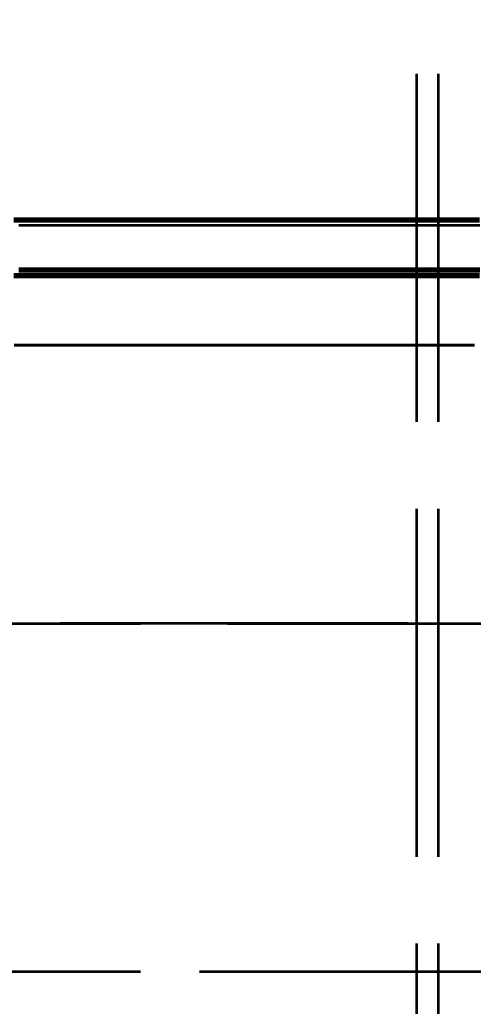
# Model space of a CAD drawing. Header units: millimetres. Extents: x 0 to 2382, y 0 to 420.
# Drawn here: x 156.02 to 161.24, y 281.31 to 292.65 of the extents above; entities that cross this region are included whole.
import ezdxf

# ---------------------------------------------------------------- set-up
doc = ezdxf.new("R2010")
doc.units = ezdxf.units.MM
doc.linetypes.add('IRAM-E-TRAZOS', pattern=[5, 4, -1])
for name, color, linetype, lineweight in [('01-VISIBLE', 7, 'CONTINUOUS', 70), ('02-OCULTA', 4, 'IRAM-E-TRAZOS', 35), ('04-COTA', 3, 'CONTINUOUS', 18)]:
    doc.layers.add(name, color=color, linetype=linetype, lineweight=lineweight)
doc.styles.add('ISO3098', font='isocpeur.ttf')
doc.dimstyles.new('FLAMA-IRAM', dxfattribs={"dimtxt": 3.5, "dimasz": 3.5, "dimexe": 2, "dimexo": 1.5, "dimgap": 1, "dimtad": 1, "dimdec": 1, "dimtxsty": 'ISO3098', "dimblk": 'IRAM_FLECHA', "dimblk1": 'IRAM_FLECHA', "dimblk2": 'IRAM_FLECHA', "dimcen": 2.5, "dimclrd": 256, "dimclre": 256, "dimclrt": 256, "dimazin": 3, "dimtfac": 1, "dimtmove": 0, "dimatfit": 3, "dimlwd": 18, "dimlwe": 18})

# ---------------------------------------------------------------- blocks, each defined once
blk = doc.blocks.new('IRAM_FLECHA')
blk.add_solid([(0, 0), (-1, 0.125), (-1, -0.125)])

msp = doc.modelspace()

# ---------------------------------------------------------------- linework, layer by layer
at = {"layer": '01-VISIBLE'}
for points in [[(155.951, 290.349), (156.031, 290.349), (156.111, 290.349), (156.191, 290.349), (156.271, 290.349), (156.351, 290.349), (156.431, 290.349), (156.511, 290.349), (156.591, 290.349), (156.671, 290.349), (156.751, 290.349), (156.831, 290.349), (156.911, 290.349), (156.991, 290.349), (157.071, 290.349), (157.151, 290.349), (157.231, 290.349), (157.311, 290.349), (157.391, 290.349), (157.471, 290.349), (157.551, 290.349), (157.631, 290.349), (157.711, 290.349), (157.791, 290.349), (157.871, 290.349), (157.951, 290.349), (158.031, 290.349), (158.111, 290.349), (158.191, 290.349), (158.271, 290.349), (158.351, 290.349), (158.431, 290.349), (158.511, 290.349), (158.591, 290.349), (158.671, 290.349), (158.751, 290.349), (158.831, 290.349), (158.911, 290.349), (158.991, 290.349), (159.071, 290.349), (159.151, 290.349), (159.231, 290.349), (159.311, 290.349), (159.391, 290.349), (159.471, 290.349), (159.551, 290.349), (159.631, 290.349), (159.711, 290.349), (159.791, 290.349), (159.871, 290.349), (159.951, 290.349), (160.031, 290.349), (160.111, 290.349), (160.191, 290.349), (160.271, 290.349), (160.351, 290.349), (160.431, 290.349), (160.511, 290.349), (160.591, 290.349), (160.671, 290.349), (160.751, 290.349), (160.831, 290.349), (160.911, 290.349), (160.991, 290.349), (161.071, 290.349), (161.151, 290.349), (161.231, 290.349), (161.311, 290.349)], [(156.009, 289.773), (156.088, 289.773), (156.168, 289.773), (156.247, 289.773), (156.326, 289.773), (156.405, 289.773), (156.484, 289.773), (156.564, 289.773), (156.643, 289.773), (156.722, 289.773), (156.801, 289.773), (156.88, 289.773), (156.96, 289.773), (157.039, 289.773), (157.118, 289.773), (157.197, 289.773), (157.276, 289.773), (157.356, 289.773), (157.435, 289.773), (157.514, 289.773), (157.593, 289.773), (157.672, 289.773), (157.752, 289.773), (157.831, 289.773), (157.91, 289.773), (157.989, 289.773), (158.068, 289.773), (158.148, 289.773), (158.227, 289.773), (158.306, 289.773), (158.385, 289.773), (158.464, 289.773), (158.544, 289.773), (158.623, 289.773), (158.702, 289.773), (158.781, 289.773), (158.86, 289.773), (158.94, 289.773), (159.019, 289.773), (159.098, 289.773), (159.177, 289.773), (159.256, 289.773), (159.336, 289.773), (159.415, 289.773), (159.494, 289.773), (159.573, 289.773), (159.652, 289.773), (159.732, 289.773), (159.811, 289.773), (159.89, 289.773), (159.969, 289.773), (160.048, 289.773), (160.128, 289.773), (160.207, 289.773), (160.286, 289.773), (160.365, 289.773), (160.444, 289.773), (160.524, 289.773), (160.603, 289.773), (160.682, 289.773), (160.761, 289.773), (160.84, 289.773), (160.92, 289.773), (160.999, 289.773), (161.078, 289.773), (161.157, 289.773), (161.236, 289.773), (161.316, 289.773)], [(155.951, 289.709), (156.031, 289.709), (156.111, 289.709), (156.191, 289.709), (156.271, 289.709), (156.351, 289.709), (156.431, 289.709), (156.511, 289.709), (156.591, 289.709), (156.671, 289.709), (156.751, 289.709), (156.831, 289.709), (156.911, 289.709), (156.991, 289.709), (157.071, 289.709), (157.151, 289.709), (157.231, 289.709), (157.311, 289.709), (157.391, 289.709), (157.471, 289.709), (157.551, 289.709), (157.631, 289.709), (157.711, 289.709), (157.791, 289.709), (157.871, 289.709), (157.951, 289.709), (158.031, 289.709), (158.111, 289.709), (158.191, 289.709), (158.271, 289.709), (158.351, 289.709), (158.431, 289.709), (158.511, 289.709), (158.591, 289.709), (158.671, 289.709), (158.751, 289.709), (158.831, 289.709), (158.911, 289.709), (158.991, 289.709), (159.071, 289.709), (159.151, 289.709), (159.231, 289.709), (159.311, 289.709), (159.391, 289.709), (159.471, 289.709), (159.551, 289.709), (159.631, 289.709), (159.711, 289.709), (159.791, 289.709), (159.871, 289.709), (159.951, 289.709), (160.031, 289.709), (160.111, 289.709), (160.191, 289.709), (160.271, 289.709), (160.351, 289.709), (160.431, 289.709), (160.511, 289.709), (160.591, 289.709), (160.671, 289.709), (160.751, 289.709), (160.831, 289.709), (160.911, 289.709), (160.991, 289.709), (161.071, 289.709), (161.151, 289.709), (161.231, 289.709), (161.311, 289.709)]]:
    msp.add_lwpolyline(points, dxfattribs=at)
at = {"layer": '02-OCULTA'}
for p, q in [((160.591, 218.029), (160.591, 301.976)), ((160.841, 218.029), (160.841, 301.976)), ((170.491, 285.709), (153.091, 285.709)), ((153.411, 285.709), (170.171, 285.709)), ((153.091, 281.709), (170.491, 281.709)), ((153.411, 281.709), (170.171, 281.709))]:
    msp.add_line(p, q, dxfattribs=at)
for points in [[(161.311, 290.349), (161.231, 290.349), (161.151, 290.349), (161.071, 290.349), (160.991, 290.349), (160.911, 290.349), (160.831, 290.349), (160.751, 290.349), (160.671, 290.349), (160.591, 290.349), (160.511, 290.349), (160.431, 290.349), (160.351, 290.349), (160.271, 290.349), (160.191, 290.349), (160.111, 290.349), (160.031, 290.349), (159.951, 290.349), (159.871, 290.349), (159.791, 290.349), (159.711, 290.349), (159.631, 290.349), (159.551, 290.349), (159.471, 290.349), (159.391, 290.349), (159.311, 290.349), (159.231, 290.349), (159.151, 290.349), (159.071, 290.349), (158.991, 290.349), (158.911, 290.349), (158.831, 290.349), (158.751, 290.349), (158.671, 290.349), (158.591, 290.349), (158.511, 290.349), (158.431, 290.349), (158.351, 290.349), (158.271, 290.349), (158.191, 290.349), (158.111, 290.349), (158.031, 290.349), (157.951, 290.349), (157.871, 290.349), (157.791, 290.349), (157.711, 290.349), (157.631, 290.349), (157.551, 290.349), (157.471, 290.349), (157.391, 290.349), (157.311, 290.349), (157.231, 290.349), (157.151, 290.349), (157.071, 290.349), (156.991, 290.349), (156.911, 290.349), (156.831, 290.349), (156.751, 290.349), (156.671, 290.349), (156.591, 290.349), (156.511, 290.349), (156.431, 290.349), (156.351, 290.349), (156.271, 290.349), (156.191, 290.349), (156.111, 290.349), (156.031, 290.349), (155.951, 290.349)], [(161.242, 290.349), (161.164, 290.349), (161.085, 290.349), (161.007, 290.349), (160.928, 290.349), (160.85, 290.349), (160.772, 290.349), (160.693, 290.349), (160.615, 290.349), (160.536, 290.349), (160.458, 290.349), (160.38, 290.349), (160.301, 290.349), (160.223, 290.349), (160.144, 290.349), (160.066, 290.349), (159.988, 290.349), (159.909, 290.349), (159.831, 290.349), (159.752, 290.349), (159.674, 290.349), (159.596, 290.349), (159.517, 290.349), (159.439, 290.349), (159.36, 290.349), (159.282, 290.349), (159.204, 290.349), (159.125, 290.349), (159.047, 290.349), (158.968, 290.349), (158.89, 290.349), (158.812, 290.349), (158.733, 290.349), (158.655, 290.349), (158.576, 290.349), (158.498, 290.349), (158.42, 290.349), (158.341, 290.349), (158.263, 290.349), (158.184, 290.349), (158.106, 290.349), (158.028, 290.349), (157.949, 290.349), (157.871, 290.349), (157.792, 290.349), (157.714, 290.349), (157.636, 290.349), (157.557, 290.349), (157.479, 290.349), (157.4, 290.349), (157.322, 290.349), (157.244, 290.349), (157.165, 290.349), (157.087, 290.349), (157.008, 290.349), (156.93, 290.349), (156.852, 290.349), (156.773, 290.349), (156.695, 290.349), (156.616, 290.349), (156.538, 290.349), (156.46, 290.349), (156.381, 290.349), (156.303, 290.349), (156.224, 290.349), (156.146, 290.349), (156.068, 290.349), (155.989, 290.349)], [(155.989, 290.349), (156.068, 290.349), (156.146, 290.349), (156.224, 290.349), (156.303, 290.349), (156.381, 290.349), (156.46, 290.349), (156.538, 290.349), (156.616, 290.349), (156.695, 290.349), (156.773, 290.349), (156.852, 290.349), (156.93, 290.349), (157.008, 290.349), (157.087, 290.349), (157.165, 290.349), (157.244, 290.349), (157.322, 290.349), (157.4, 290.349), (157.479, 290.349), (157.557, 290.349), (157.636, 290.349), (157.714, 290.349), (157.792, 290.349), (157.871, 290.349), (157.949, 290.349), (158.028, 290.349), (158.106, 290.349), (158.184, 290.349), (158.263, 290.349), (158.341, 290.349), (158.42, 290.349), (158.498, 290.349), (158.576, 290.349), (158.655, 290.349), (158.733, 290.349), (158.812, 290.349), (158.89, 290.349), (158.968, 290.349), (159.047, 290.349), (159.125, 290.349), (159.204, 290.349), (159.282, 290.349), (159.36, 290.349), (159.439, 290.349), (159.517, 290.349), (159.596, 290.349), (159.674, 290.349), (159.752, 290.349), (159.831, 290.349), (159.909, 290.349), (159.988, 290.349), (160.066, 290.349), (160.144, 290.349), (160.223, 290.349), (160.301, 290.349), (160.38, 290.349), (160.458, 290.349), (160.536, 290.349), (160.615, 290.349), (160.693, 290.349), (160.772, 290.349), (160.85, 290.349), (160.928, 290.349), (161.007, 290.349), (161.085, 290.349), (161.164, 290.349), (161.242, 290.349)], [(161.316, 290.285), (161.236, 290.285), (161.157, 290.285), (161.078, 290.285), (160.999, 290.285), (160.92, 290.285), (160.84, 290.285), (160.761, 290.285), (160.682, 290.285), (160.603, 290.285), (160.524, 290.285), (160.444, 290.285), (160.365, 290.285), (160.286, 290.285), (160.207, 290.285), (160.128, 290.285), (160.048, 290.285), (159.969, 290.285), (159.89, 290.285), (159.811, 290.285), (159.732, 290.285), (159.652, 290.285), (159.573, 290.285), (159.494, 290.285), (159.415, 290.285), (159.336, 290.285), (159.256, 290.285), (159.177, 290.285), (159.098, 290.285), (159.019, 290.285), (158.94, 290.285), (158.86, 290.285), (158.781, 290.285), (158.702, 290.285), (158.623, 290.285), (158.544, 290.285), (158.464, 290.285), (158.385, 290.285), (158.306, 290.285), (158.227, 290.285), (158.148, 290.285), (158.068, 290.285), (157.989, 290.285), (157.91, 290.285), (157.831, 290.285), (157.752, 290.285), (157.672, 290.285), (157.593, 290.285), (157.514, 290.285), (157.435, 290.285), (157.356, 290.285), (157.276, 290.285), (157.197, 290.285), (157.118, 290.285), (157.039, 290.285), (156.96, 290.285), (156.88, 290.285), (156.801, 290.285), (156.722, 290.285), (156.643, 290.285), (156.564, 290.285), (156.484, 290.285), (156.405, 290.285), (156.326, 290.285), (156.247, 290.285), (156.168, 290.285), (156.088, 290.285), (156.009, 290.285)], [(161.316, 290.285), (161.236, 290.285), (161.157, 290.285), (161.078, 290.285), (160.999, 290.285), (160.92, 290.285), (160.84, 290.285), (160.761, 290.285), (160.682, 290.285), (160.603, 290.285), (160.524, 290.285), (160.444, 290.285), (160.365, 290.285), (160.286, 290.285), (160.207, 290.285), (160.128, 290.285), (160.048, 290.285), (159.969, 290.285), (159.89, 290.285), (159.811, 290.285), (159.732, 290.285), (159.652, 290.285), (159.573, 290.285), (159.494, 290.285), (159.415, 290.285), (159.336, 290.285), (159.256, 290.285), (159.177, 290.285), (159.098, 290.285), (159.019, 290.285), (158.94, 290.285), (158.86, 290.285), (158.781, 290.285), (158.702, 290.285), (158.623, 290.285), (158.544, 290.285), (158.464, 290.285), (158.385, 290.285), (158.306, 290.285), (158.227, 290.285), (158.148, 290.285), (158.068, 290.285), (157.989, 290.285), (157.91, 290.285), (157.831, 290.285), (157.752, 290.285), (157.672, 290.285), (157.593, 290.285), (157.514, 290.285), (157.435, 290.285), (157.356, 290.285), (157.276, 290.285), (157.197, 290.285), (157.118, 290.285), (157.039, 290.285), (156.96, 290.285), (156.88, 290.285), (156.801, 290.285), (156.722, 290.285), (156.643, 290.285), (156.564, 290.285), (156.484, 290.285), (156.405, 290.285), (156.326, 290.285), (156.247, 290.285), (156.168, 290.285), (156.088, 290.285), (156.009, 290.285)], [(156.009, 289.773), (156.088, 289.773), (156.168, 289.773), (156.247, 289.773), (156.326, 289.773), (156.405, 289.773), (156.484, 289.773), (156.564, 289.773), (156.643, 289.773), (156.722, 289.773), (156.801, 289.773), (156.88, 289.773), (156.96, 289.773), (157.039, 289.773), (157.118, 289.773), (157.197, 289.773), (157.276, 289.773), (157.356, 289.773), (157.435, 289.773), (157.514, 289.773), (157.593, 289.773), (157.672, 289.773), (157.752, 289.773), (157.831, 289.773), (157.91, 289.773), (157.989, 289.773), (158.068, 289.773), (158.148, 289.773), (158.227, 289.773), (158.306, 289.773), (158.385, 289.773), (158.464, 289.773), (158.544, 289.773), (158.623, 289.773), (158.702, 289.773), (158.781, 289.773), (158.86, 289.773), (158.94, 289.773), (159.019, 289.773), (159.098, 289.773), (159.177, 289.773), (159.256, 289.773), (159.336, 289.773), (159.415, 289.773), (159.494, 289.773), (159.573, 289.773), (159.652, 289.773), (159.732, 289.773), (159.811, 289.773), (159.89, 289.773), (159.969, 289.773), (160.048, 289.773), (160.128, 289.773), (160.207, 289.773), (160.286, 289.773), (160.365, 289.773), (160.444, 289.773), (160.524, 289.773), (160.603, 289.773), (160.682, 289.773), (160.761, 289.773), (160.84, 289.773), (160.92, 289.773), (160.999, 289.773), (161.078, 289.773), (161.157, 289.773), (161.236, 289.773), (161.316, 289.773)], [(161.311, 289.709), (161.231, 289.709), (161.151, 289.709), (161.071, 289.709), (160.991, 289.709), (160.911, 289.709), (160.831, 289.709), (160.751, 289.709), (160.671, 289.709), (160.591, 289.709), (160.511, 289.709), (160.431, 289.709), (160.351, 289.709), (160.271, 289.709), (160.191, 289.709), (160.111, 289.709), (160.031, 289.709), (159.951, 289.709), (159.871, 289.709), (159.791, 289.709), (159.711, 289.709), (159.631, 289.709), (159.551, 289.709), (159.471, 289.709), (159.391, 289.709), (159.311, 289.709), (159.231, 289.709), (159.151, 289.709), (159.071, 289.709), (158.991, 289.709), (158.911, 289.709), (158.831, 289.709), (158.751, 289.709), (158.671, 289.709), (158.591, 289.709), (158.511, 289.709), (158.431, 289.709), (158.351, 289.709), (158.271, 289.709), (158.191, 289.709), (158.111, 289.709), (158.031, 289.709), (157.951, 289.709), (157.871, 289.709), (157.791, 289.709), (157.711, 289.709), (157.631, 289.709), (157.551, 289.709), (157.471, 289.709), (157.391, 289.709), (157.311, 289.709), (157.231, 289.709), (157.151, 289.709), (157.071, 289.709), (156.991, 289.709), (156.911, 289.709), (156.831, 289.709), (156.751, 289.709), (156.671, 289.709), (156.591, 289.709), (156.511, 289.709), (156.431, 289.709), (156.351, 289.709), (156.271, 289.709), (156.191, 289.709), (156.111, 289.709), (156.031, 289.709), (155.951, 289.709)], [(161.253, 289.709), (161.176, 289.709), (161.1, 289.709), (161.023, 289.709), (160.946, 289.709), (160.869, 289.709), (160.792, 289.709), (160.716, 289.709), (160.639, 289.709), (160.562, 289.709), (160.485, 289.709), (160.408, 289.709), (160.332, 289.709), (160.255, 289.709), (160.178, 289.709), (160.101, 289.709), (160.024, 289.709), (159.948, 289.709), (159.871, 289.709), (159.794, 289.709), (159.717, 289.709), (159.64, 289.709), (159.564, 289.709), (159.487, 289.709), (159.41, 289.709), (159.333, 289.709), (159.256, 289.709), (159.18, 289.709), (159.103, 289.709), (159.026, 289.709), (158.949, 289.709), (158.872, 289.709), (158.796, 289.709), (158.719, 289.709), (158.642, 289.709), (158.565, 289.709), (158.488, 289.709), (158.412, 289.709), (158.335, 289.709), (158.258, 289.709), (158.181, 289.709), (158.104, 289.709), (158.028, 289.709), (157.951, 289.709), (157.874, 289.709), (157.797, 289.709), (157.72, 289.709), (157.644, 289.709), (157.567, 289.709), (157.49, 289.709), (157.413, 289.709), (157.336, 289.709), (157.26, 289.709), (157.183, 289.709), (157.106, 289.709), (157.029, 289.709), (156.952, 289.709), (156.876, 289.709), (156.799, 289.709), (156.722, 289.709), (156.645, 289.709), (156.568, 289.709), (156.492, 289.709), (156.415, 289.709), (156.338, 289.709), (156.261, 289.709), (156.184, 289.709), (156.108, 289.709), (156.031, 289.709), (155.954, 289.709)], [(155.954, 289.709), (156.031, 289.709), (156.108, 289.709), (156.184, 289.709), (156.261, 289.709), (156.338, 289.709), (156.415, 289.709), (156.492, 289.709), (156.568, 289.709), (156.645, 289.709), (156.722, 289.709), (156.799, 289.709), (156.876, 289.709), (156.952, 289.709), (157.029, 289.709), (157.106, 289.709), (157.183, 289.709), (157.26, 289.709), (157.336, 289.709), (157.413, 289.709), (157.49, 289.709), (157.567, 289.709), (157.644, 289.709), (157.72, 289.709), (157.797, 289.709), (157.874, 289.709), (157.951, 289.709), (158.028, 289.709), (158.104, 289.709), (158.181, 289.709), (158.258, 289.709), (158.335, 289.709), (158.412, 289.709), (158.488, 289.709), (158.565, 289.709), (158.642, 289.709), (158.719, 289.709), (158.796, 289.709), (158.872, 289.709), (158.949, 289.709), (159.026, 289.709), (159.103, 289.709), (159.18, 289.709), (159.256, 289.709), (159.333, 289.709), (159.41, 289.709), (159.487, 289.709), (159.564, 289.709), (159.64, 289.709), (159.717, 289.709), (159.794, 289.709), (159.871, 289.709), (159.948, 289.709), (160.024, 289.709), (160.101, 289.709), (160.178, 289.709), (160.255, 289.709), (160.332, 289.709), (160.408, 289.709), (160.485, 289.709), (160.562, 289.709), (160.639, 289.709), (160.716, 289.709), (160.792, 289.709), (160.869, 289.709), (160.946, 289.709), (161.023, 289.709), (161.1, 289.709), (161.176, 289.709), (161.253, 289.709)], [(161.242, 289.709), (161.164, 289.709), (161.085, 289.709), (161.007, 289.709), (160.928, 289.709), (160.85, 289.709), (160.772, 289.709), (160.693, 289.709), (160.615, 289.709), (160.536, 289.709), (160.458, 289.709), (160.38, 289.709), (160.301, 289.709), (160.223, 289.709), (160.144, 289.709), (160.066, 289.709), (159.988, 289.709), (159.909, 289.709), (159.831, 289.709), (159.752, 289.709), (159.674, 289.709), (159.596, 289.709), (159.517, 289.709), (159.439, 289.709), (159.36, 289.709), (159.282, 289.709), (159.204, 289.709), (159.125, 289.709), (159.047, 289.709), (158.968, 289.709), (158.89, 289.709), (158.812, 289.709), (158.733, 289.709), (158.655, 289.709), (158.576, 289.709), (158.498, 289.709), (158.42, 289.709), (158.341, 289.709), (158.263, 289.709), (158.184, 289.709), (158.106, 289.709), (158.028, 289.709), (157.949, 289.709), (157.871, 289.709), (157.792, 289.709), (157.714, 289.709), (157.636, 289.709), (157.557, 289.709), (157.479, 289.709), (157.4, 289.709), (157.322, 289.709), (157.244, 289.709), (157.165, 289.709), (157.087, 289.709), (157.008, 289.709), (156.93, 289.709), (156.852, 289.709), (156.773, 289.709), (156.695, 289.709), (156.616, 289.709), (156.538, 289.709), (156.46, 289.709), (156.381, 289.709), (156.303, 289.709), (156.224, 289.709), (156.146, 289.709), (156.068, 289.709), (155.989, 289.709)], [(155.989, 289.709), (156.068, 289.709), (156.146, 289.709), (156.224, 289.709), (156.303, 289.709), (156.381, 289.709), (156.46, 289.709), (156.538, 289.709), (156.616, 289.709), (156.695, 289.709), (156.773, 289.709), (156.852, 289.709), (156.93, 289.709), (157.008, 289.709), (157.087, 289.709), (157.165, 289.709), (157.244, 289.709), (157.322, 289.709), (157.4, 289.709), (157.479, 289.709), (157.557, 289.709), (157.636, 289.709), (157.714, 289.709), (157.792, 289.709), (157.871, 289.709), (157.949, 289.709), (158.028, 289.709), (158.106, 289.709), (158.184, 289.709), (158.263, 289.709), (158.341, 289.709), (158.42, 289.709), (158.498, 289.709), (158.576, 289.709), (158.655, 289.709), (158.733, 289.709), (158.812, 289.709), (158.89, 289.709), (158.968, 289.709), (159.047, 289.709), (159.125, 289.709), (159.204, 289.709), (159.282, 289.709), (159.36, 289.709), (159.439, 289.709), (159.517, 289.709), (159.596, 289.709), (159.674, 289.709), (159.752, 289.709), (159.831, 289.709), (159.909, 289.709), (159.988, 289.709), (160.066, 289.709), (160.144, 289.709), (160.223, 289.709), (160.301, 289.709), (160.38, 289.709), (160.458, 289.709), (160.536, 289.709), (160.615, 289.709), (160.693, 289.709), (160.772, 289.709), (160.85, 289.709), (160.928, 289.709), (161.007, 289.709), (161.085, 289.709), (161.164, 289.709), (161.242, 289.709)], [(161.242, 289.709), (161.164, 289.709), (161.085, 289.709), (161.007, 289.709), (160.928, 289.709), (160.85, 289.709), (160.772, 289.709), (160.693, 289.709), (160.615, 289.709), (160.536, 289.709), (160.458, 289.709), (160.38, 289.709), (160.301, 289.709), (160.223, 289.709), (160.144, 289.709), (160.066, 289.709), (159.988, 289.709), (159.909, 289.709), (159.831, 289.709), (159.752, 289.709), (159.674, 289.709), (159.596, 289.709), (159.517, 289.709), (159.439, 289.709), (159.36, 289.709), (159.282, 289.709), (159.204, 289.709), (159.125, 289.709), (159.047, 289.709), (158.968, 289.709), (158.89, 289.709), (158.812, 289.709), (158.733, 289.709), (158.655, 289.709), (158.576, 289.709), (158.498, 289.709), (158.42, 289.709), (158.341, 289.709), (158.263, 289.709), (158.184, 289.709), (158.106, 289.709), (158.028, 289.709), (157.949, 289.709), (157.871, 289.709), (157.792, 289.709), (157.714, 289.709), (157.636, 289.709), (157.557, 289.709), (157.479, 289.709), (157.4, 289.709), (157.322, 289.709), (157.244, 289.709), (157.165, 289.709), (157.087, 289.709), (157.008, 289.709), (156.93, 289.709), (156.852, 289.709), (156.773, 289.709), (156.695, 289.709), (156.616, 289.709), (156.538, 289.709), (156.46, 289.709), (156.381, 289.709), (156.303, 289.709), (156.224, 289.709), (156.146, 289.709), (156.068, 289.709), (155.989, 289.709)], [(155.989, 289.709), (156.068, 289.709), (156.146, 289.709), (156.224, 289.709), (156.303, 289.709), (156.381, 289.709), (156.46, 289.709), (156.538, 289.709), (156.616, 289.709), (156.695, 289.709), (156.773, 289.709), (156.852, 289.709), (156.93, 289.709), (157.008, 289.709), (157.087, 289.709), (157.165, 289.709), (157.244, 289.709), (157.322, 289.709), (157.4, 289.709), (157.479, 289.709), (157.557, 289.709), (157.636, 289.709), (157.714, 289.709), (157.792, 289.709), (157.871, 289.709), (157.949, 289.709), (158.028, 289.709), (158.106, 289.709), (158.184, 289.709), (158.263, 289.709), (158.341, 289.709), (158.42, 289.709), (158.498, 289.709), (158.576, 289.709), (158.655, 289.709), (158.733, 289.709), (158.812, 289.709), (158.89, 289.709), (158.968, 289.709), (159.047, 289.709), (159.125, 289.709), (159.204, 289.709), (159.282, 289.709), (159.36, 289.709), (159.439, 289.709), (159.517, 289.709), (159.596, 289.709), (159.674, 289.709), (159.752, 289.709), (159.831, 289.709), (159.909, 289.709), (159.988, 289.709), (160.066, 289.709), (160.144, 289.709), (160.223, 289.709), (160.301, 289.709), (160.38, 289.709), (160.458, 289.709), (160.536, 289.709), (160.615, 289.709), (160.693, 289.709), (160.772, 289.709), (160.85, 289.709), (160.928, 289.709), (161.007, 289.709), (161.085, 289.709), (161.164, 289.709), (161.242, 289.709)], [(161.253, 288.909), (161.176, 288.909), (161.1, 288.909), (161.023, 288.909), (160.946, 288.909), (160.869, 288.909), (160.792, 288.909), (160.716, 288.909), (160.639, 288.909), (160.562, 288.909), (160.485, 288.909), (160.408, 288.909), (160.332, 288.909), (160.255, 288.909), (160.178, 288.909), (160.101, 288.909), (160.024, 288.909), (159.948, 288.909), (159.871, 288.909), (159.794, 288.909), (159.717, 288.909), (159.64, 288.909), (159.564, 288.909), (159.487, 288.909), (159.41, 288.909), (159.333, 288.909), (159.256, 288.909), (159.18, 288.909), (159.103, 288.909), (159.026, 288.909), (158.949, 288.909), (158.872, 288.909), (158.796, 288.909), (158.719, 288.909), (158.642, 288.909), (158.565, 288.909), (158.488, 288.909), (158.412, 288.909), (158.335, 288.909), (158.258, 288.909), (158.181, 288.909), (158.104, 288.909), (158.028, 288.909), (157.951, 288.909), (157.874, 288.909), (157.797, 288.909), (157.72, 288.909), (157.644, 288.909), (157.567, 288.909), (157.49, 288.909), (157.413, 288.909), (157.336, 288.909), (157.26, 288.909), (157.183, 288.909), (157.106, 288.909), (157.029, 288.909), (156.952, 288.909), (156.876, 288.909), (156.799, 288.909), (156.722, 288.909), (156.645, 288.909), (156.568, 288.909), (156.492, 288.909), (156.415, 288.909), (156.338, 288.909), (156.261, 288.909), (156.184, 288.909), (156.108, 288.909), (156.031, 288.909), (155.954, 288.909)], [(155.954, 288.909), (156.031, 288.909), (156.108, 288.909), (156.184, 288.909), (156.261, 288.909), (156.338, 288.909), (156.415, 288.909), (156.492, 288.909), (156.568, 288.909), (156.645, 288.909), (156.722, 288.909), (156.799, 288.909), (156.876, 288.909), (156.952, 288.909), (157.029, 288.909), (157.106, 288.909), (157.183, 288.909), (157.26, 288.909), (157.336, 288.909), (157.413, 288.909), (157.49, 288.909), (157.567, 288.909), (157.644, 288.909), (157.72, 288.909), (157.797, 288.909), (157.874, 288.909), (157.951, 288.909), (158.028, 288.909), (158.104, 288.909), (158.181, 288.909), (158.258, 288.909), (158.335, 288.909), (158.412, 288.909), (158.488, 288.909), (158.565, 288.909), (158.642, 288.909), (158.719, 288.909), (158.796, 288.909), (158.872, 288.909), (158.949, 288.909), (159.026, 288.909), (159.103, 288.909), (159.18, 288.909), (159.256, 288.909), (159.333, 288.909), (159.41, 288.909), (159.487, 288.909), (159.564, 288.909), (159.64, 288.909), (159.717, 288.909), (159.794, 288.909), (159.871, 288.909), (159.948, 288.909), (160.024, 288.909), (160.101, 288.909), (160.178, 288.909), (160.255, 288.909), (160.332, 288.909), (160.408, 288.909), (160.485, 288.909), (160.562, 288.909), (160.639, 288.909), (160.716, 288.909), (160.792, 288.909), (160.869, 288.909), (160.946, 288.909), (161.023, 288.909), (161.1, 288.909), (161.176, 288.909), (161.253, 288.909)], [(161.242, 288.909), (161.164, 288.909), (161.085, 288.909), (161.007, 288.909), (160.928, 288.909), (160.85, 288.909), (160.772, 288.909), (160.693, 288.909), (160.615, 288.909), (160.536, 288.909), (160.458, 288.909), (160.38, 288.909), (160.301, 288.909), (160.223, 288.909), (160.144, 288.909), (160.066, 288.909), (159.988, 288.909), (159.909, 288.909), (159.831, 288.909), (159.752, 288.909), (159.674, 288.909), (159.596, 288.909), (159.517, 288.909), (159.439, 288.909), (159.36, 288.909), (159.282, 288.909), (159.204, 288.909), (159.125, 288.909), (159.047, 288.909), (158.968, 288.909), (158.89, 288.909), (158.812, 288.909), (158.733, 288.909), (158.655, 288.909), (158.576, 288.909), (158.498, 288.909), (158.42, 288.909), (158.341, 288.909), (158.263, 288.909), (158.184, 288.909), (158.106, 288.909), (158.028, 288.909), (157.949, 288.909), (157.871, 288.909), (157.792, 288.909), (157.714, 288.909), (157.636, 288.909), (157.557, 288.909), (157.479, 288.909), (157.4, 288.909), (157.322, 288.909), (157.244, 288.909), (157.165, 288.909), (157.087, 288.909), (157.008, 288.909), (156.93, 288.909), (156.852, 288.909), (156.773, 288.909), (156.695, 288.909), (156.616, 288.909), (156.538, 288.909), (156.46, 288.909), (156.381, 288.909), (156.303, 288.909), (156.224, 288.909), (156.146, 288.909), (156.068, 288.909), (155.989, 288.909)], [(155.989, 288.909), (156.068, 288.909), (156.146, 288.909), (156.224, 288.909), (156.303, 288.909), (156.381, 288.909), (156.46, 288.909), (156.538, 288.909), (156.616, 288.909), (156.695, 288.909), (156.773, 288.909), (156.852, 288.909), (156.93, 288.909), (157.008, 288.909), (157.087, 288.909), (157.165, 288.909), (157.244, 288.909), (157.322, 288.909), (157.4, 288.909), (157.479, 288.909), (157.557, 288.909), (157.636, 288.909), (157.714, 288.909), (157.792, 288.909), (157.871, 288.909), (157.949, 288.909), (158.028, 288.909), (158.106, 288.909), (158.184, 288.909), (158.263, 288.909), (158.341, 288.909), (158.42, 288.909), (158.498, 288.909), (158.576, 288.909), (158.655, 288.909), (158.733, 288.909), (158.812, 288.909), (158.89, 288.909), (158.968, 288.909), (159.047, 288.909), (159.125, 288.909), (159.204, 288.909), (159.282, 288.909), (159.36, 288.909), (159.439, 288.909), (159.517, 288.909), (159.596, 288.909), (159.674, 288.909), (159.752, 288.909), (159.831, 288.909), (159.909, 288.909), (159.988, 288.909), (160.066, 288.909), (160.144, 288.909), (160.223, 288.909), (160.301, 288.909), (160.38, 288.909), (160.458, 288.909), (160.536, 288.909), (160.615, 288.909), (160.693, 288.909), (160.772, 288.909), (160.85, 288.909), (160.928, 288.909), (161.007, 288.909), (161.085, 288.909), (161.164, 288.909), (161.242, 288.909)]]:
    msp.add_lwpolyline(points, dxfattribs=at)

# ---------------------------------------------------------------- dimensions: what is measured, and where the dimension line sits
at = {"layer": '04-COTA'}
msp.add_linear_dim(base=(126.391, 212.209), p1=(145.791, 212.209), p2=(158.791, 303.596), angle=90, dimstyle='FLAMA-IRAM', override={"dimlfac": 10}, dxfattribs=at).render()

doc.saveas('drawing.dxf')
